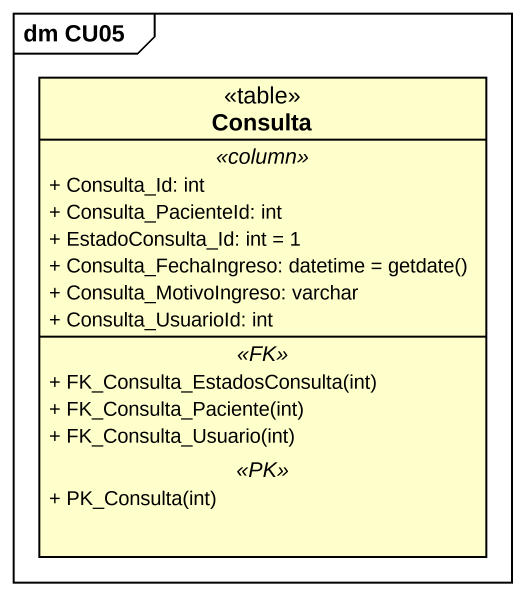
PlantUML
@startuml
mainframe dm CU05
hide circle
hide empty members
skinparam classAttributeIconSize 0
class Consulta <<table>> {
  .. <<column>> ..
  + Consulta_Id: int
  + Consulta_PacienteId: int
  + EstadoConsulta_Id: int = 1
  {field} + Consulta_FechaIngreso: datetime = getdate()
  + Consulta_MotivoIngreso: varchar
  + Consulta_UsuarioId: int
  .. <<FK>> ..
  + FK_Consulta_EstadosConsulta(int)
  + FK_Consulta_Paciente(int)
  + FK_Consulta_Usuario(int)
  .. <<PK>> ..
  + PK_Consulta(int)
}
@enduml
